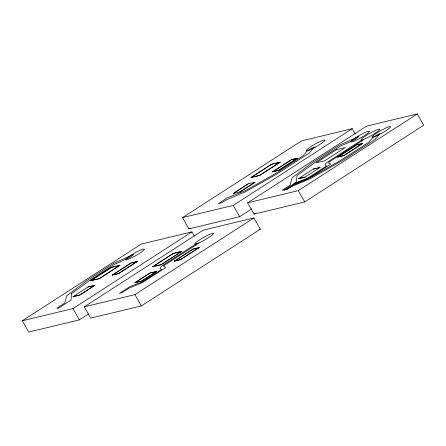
<?xml version="1.0" encoding="UTF-8"?>
<svg xmlns="http://www.w3.org/2000/svg" width="446" height="446" viewBox="0 0 446 446"><rect width="100%" height="100%" fill="white"/><g stroke="black" fill="none" stroke-linecap="round" stroke-linejoin="round"><path stroke-width="0.67" d="M88.732 313.856L79.399 319.871L28.711 332.064L22.3 320.774L141.265 244.085L191.953 231.887L194.317 236.051M251.895 208.789L239.647 216.684L188.959 228.876L182.548 217.587L301.513 140.897L352.201 128.699L355.239 134.051M90.794 280.629L111.372 267.366L119.846 265.331L99.33 278.689L90.794 280.629L99.274 278.594L119.846 265.331M90.85 280.729L111.372 267.366M251.065 177.475L271.636 164.212L280.11 162.171L259.578 175.501L251.065 177.475L259.539 175.434L280.11 162.171M251.098 177.541L271.675 164.279L280.149 162.238M73.083 296.69L87.979 286.995L94.73 285.373L79.834 295.062L73.044 296.623L79.801 294.996L94.73 285.373M248.227 183.808L233.33 193.503L248.227 183.808L255.017 182.247L240.082 191.875L255.017 182.247M112.414 274.992L131.096 262.95L137.212 261.479L118.591 273.621L112.414 274.992L118.536 273.521L137.212 261.479M272.629 171.738L291.305 159.701L297.426 158.224L278.839 170.433L272.629 171.738L278.744 170.266L297.426 158.224M112.47 275.093L131.096 262.95M272.718 171.905L290.814 160.237M188.959 228.876L190.13 228.123M22.3 320.774L72.988 308.582L191.953 231.887M182.548 217.587L233.236 205.394L352.201 128.699M84.233 306.837L203.198 230.147L253.88 217.949L260.297 229.238L141.332 305.928L90.644 318.126L84.233 306.837L134.915 294.639L253.88 217.949M247.636 202.819L366.601 126.129L417.289 113.936L423.7 125.226L304.735 201.915L254.047 214.113L247.636 202.819L298.318 190.626L417.289 113.936M152.688 266.624L173.265 253.361L181.739 251.327L161.257 264.751L152.688 266.624L161.162 264.589L181.739 251.327M152.783 266.792L173.36 253.529L181.834 251.488M336.763 149.51L316.208 162.807L324.682 160.766L345.254 147.503L336.78 149.544M134.954 282.652L149.889 273.024L156.646 271.397L141.767 281.125L134.954 282.652L141.711 281.025L156.646 271.397M135.01 282.747L149.945 273.125L156.702 271.497M298.413 178.734L313.332 169.073L320.089 167.451L305.17 177.112L298.396 178.701L305.17 177.112M284.119 190.052L296.272 182.219L297.047 175.579L316.175 161.642L339.729 146.455L355.256 139.498L359.102 136.359L339.099 145.324L312.373 162.556L292.097 177.77L289.978 185.224L282.084 190.308L287.62 189.165L291.684 186.545L310.728 178.456L342.377 160.588L375.17 139.453L379.741 133.583L373.04 137.229L368.87 142.207L340.789 160.315L311.475 176.939L293.089 184.27M174.364 261.088L193.046 249.046L199.161 247.575L180.519 259.678L174.364 261.088L180.485 259.617L199.161 247.575M174.403 261.155L193.079 249.113L199.2 247.641M337.711 156.975L356.393 144.933L362.514 143.461L343.927 155.665L337.711 156.975L343.833 155.503L362.514 143.461M337.806 157.137L355.902 145.474M254.047 214.113L255.212 213.361M294.923 183.189L307.01 178.567L326.561 165.962L324.861 164.775L326.533 162.712L360.758 140.652L363.195 140.061L328.97 162.127L328.49 162.807L330.77 164.083L307.272 179.236L293.691 184.85L287.029 189.149L284.375 189.99M297.515 158.391L291.305 159.701M362.604 143.623L356.393 144.933M320.105 167.484L313.332 169.073M233.291 193.436L240.082 191.875M258.942 229.567L260.297 229.238M112.08 267.31L119.902 265.426M131.76 262.906L137.268 261.579M94.769 285.434L87.979 286.995M298.318 190.626L304.735 201.915M233.236 205.394L239.647 216.684M134.915 294.639L141.332 305.928M72.988 308.582L79.399 319.871M71.711 293.535L70.942 300.169L58.783 308.008L56.753 308.264L64.642 303.174L66.761 295.726L87.037 280.512L113.769 263.279L133.767 254.309L129.92 257.448L114.399 264.411L90.839 279.597L71.711 293.535M126.084 258.959L125.677 259.589A10.737 1.366 -29.6 0 0 136.325 255.279A10.737 1.366 -29.6 0 0 143.941 249.013A10.737 1.366 -29.6 0 0 130.65 255.497L126.084 258.959M351.197 141.103L350.79 141.733A10.737 1.366 -29.6 0 0 361.438 137.424A10.737 1.366 -29.6 0 0 369.054 131.157A10.737 1.366 -29.6 0 0 355.763 137.647L351.197 141.103M164.011 265.554L163.537 266.234L165.812 267.511L142.313 282.658L128.732 288.278L122.07 292.576L119.416 293.418L129.97 286.616L142.051 281.989L161.603 269.39L159.902 268.202L161.575 266.139L195.8 244.073L198.236 243.488L164.011 265.554M314.034 147.096L309.463 152.961L276.671 174.102L245.027 191.97L225.977 200.059L221.918 202.674L218.412 203.566L227.388 197.779L245.774 190.448L275.082 173.823L303.168 155.721L307.339 150.737L314.034 147.096M315.272 147.158L312.863 148.429A10.737 1.366 -29.6 0 1 308.66 148.223A10.737 1.366 -29.6 0 1 324.231 139.999A10.737 1.366 -29.6 0 1 315.272 147.158M380.973 133.649L378.565 134.921A10.737 1.366 -29.6 0 1 374.367 134.709A10.737 1.366 -29.6 0 1 389.932 126.491A10.737 1.366 -29.6 0 1 380.973 133.649M199.1 242.836A10.737 1.366 -29.6 0 0 213.422 233.598A10.737 1.366 -29.6 0 0 199.685 239.797A10.737 1.366 -29.6 0 0 199.1 242.836M365.419 138.656A10.737 1.366 -29.6 0 0 379.747 129.424A10.737 1.366 -29.6 0 0 366.004 135.623A10.737 1.366 -29.6 0 0 365.419 138.656"/></g></svg>
